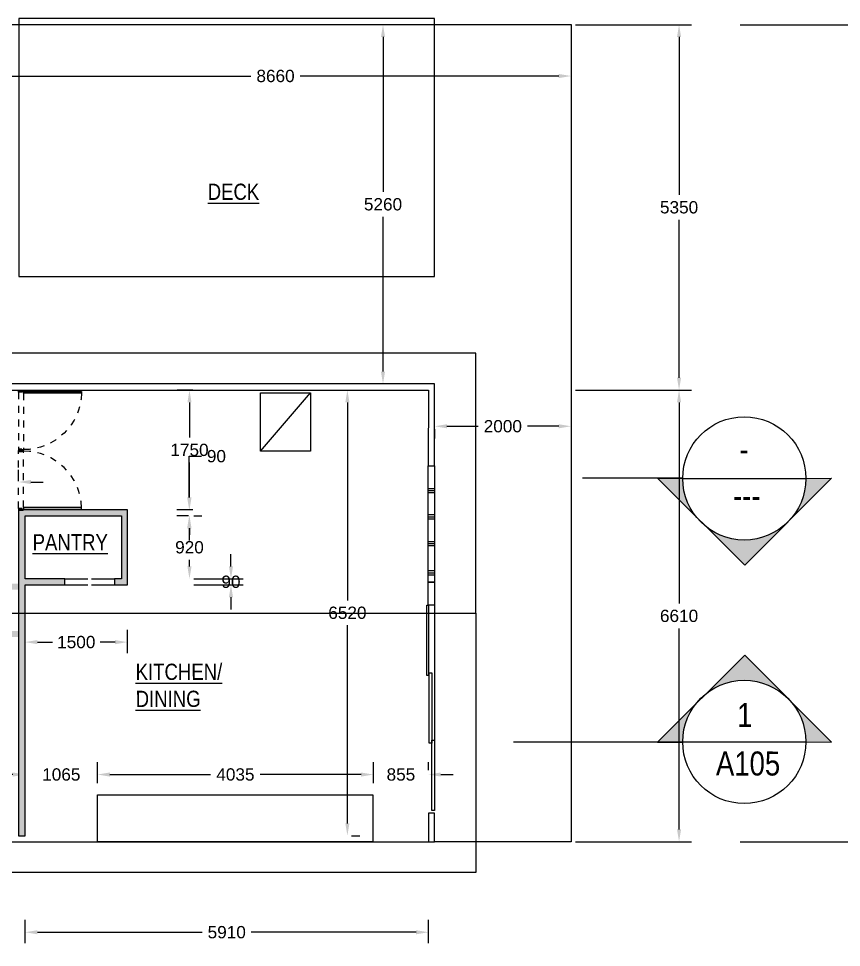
# Model space of a CAD drawing. Header units: metres. Extents: x 8 to 298, y 7 to 251.
# Drawn here: x 263.95 to 275.98, y 141.16 to 154.74 of the extents above; entities that cross this region are included whole.
import ezdxf

# ---------------------------------------------------------------- set-up
doc = ezdxf.new("R2010")
doc.units = ezdxf.units.M
doc.header["$MEASUREMENT"] = 0
for name, pattern in [('ACAD_ISO08W100', [36, 24, -3, 6, -3]), ('DASHED', [19.05, 12.7, -6.35]), ('HIDDEN2', [0.1875, 0.125, -0.0625]), ('HIDDEN4', [0.09375, 0.0625, -0.03125]), ('JIS_02_2.0', [3, 2, -1])]:
    doc.linetypes.add(name, pattern=pattern)
for name, color, linetype in [('A-MUROS', 1, 'Continuous'), ('NUEVO DIBUJO', 2, 'Continuous'), ('OP-PROY 1', 8, 'HIDDEN4'), ('OP-PROY 2', 1, 'HIDDEN4')]:
    doc.layers.add(name, color=color, linetype=linetype)
doc.styles.get("Standard").update_dxf_attribs({"font": 'arial.ttf'})
doc.dimstyles.get("Standard").update_dxf_attribs({"dimtxt": 0.18, "dimasz": 0.18, "dimexe": 0.18, "dimexo": 0.0625, "dimgap": 0.09, "dimtad": 0, "dimtih": 1, "dimtoh": 1, "dimzin": 0, "dimdsep": 46, "dimtxsty": 'Standard', "dimcen": 0.09, "dimadec": 0, "dimazin": 0, "dimtfac": 1, "dimtofl": 0, "dimtmove": 0, "dimatfit": 3, "dimfxl": 1, "dimtolj": 1, "dimtzin": 0, "dimarcsym": 0})

# ---------------------------------------------------------------- blocks, each defined once
blk = doc.blocks.new('*D53')
at = {"layer": 'Defpoints', "color": 0, "transparency": 16777216}
for p in [(263.078, 147.961), (263.946, 147.961), (263.946, 147.961)]:
    blk.add_point(p, dxfattribs=at)
at = {"layer": 'NUEVO DIBUJO', "color": 0, "lineweight": -2, "transparency": 16777216}
for p, q in [((263.078, 148.023), (263.078, 148.141)), ((263.946, 148.023), (263.946, 148.141)), ((262.898, 147.961), (262.718, 147.961)), ((264.126, 147.961), (264.306, 147.961))]:
    blk.add_line(p, q, dxfattribs=at)
at = {"layer": 'NUEVO DIBUJO', "color": 0, "transparency": 16777216}
for points in [[(262.898, 147.991), (262.898, 147.931), (263.078, 147.961)], [(264.126, 147.991), (264.126, 147.931), (263.946, 147.961)]]:
    blk.add_solid(points, dxfattribs=at)
at = {"layer": 'NUEVO DIBUJO', "color": 0, "transparency": 16777216, "insert": (263.616, 147.961), "char_height": 0.18, "attachment_point": 5}
blk.add_mtext('\\A1;705', dxfattribs=at)
blk = doc.blocks.new('*D77')
at = {"layer": 'Defpoints', "color": 0, "transparency": 16777216}
for p in [(269.942, 141.378), (264.041, 141.156), (269.942, 141.156)]:
    blk.add_point(p, dxfattribs=at)
at = {"layer": 'NUEVO DIBUJO', "color": 0, "lineweight": -2, "transparency": 16777216}
for p, q in [((264.041, 141.219), (264.041, 141.558)), ((269.942, 141.219), (269.942, 141.558)), ((264.221, 141.378), (266.633, 141.378)), ((269.762, 141.378), (267.35, 141.378))]:
    blk.add_line(p, q, dxfattribs=at)
at = {"layer": 'NUEVO DIBUJO', "color": 0, "transparency": 16777216}
for points in [[(264.221, 141.408), (264.221, 141.348), (264.041, 141.378)], [(269.762, 141.408), (269.762, 141.348), (269.942, 141.378)]]:
    blk.add_solid(points, dxfattribs=at)
at = {"layer": 'NUEVO DIBUJO', "color": 0, "transparency": 16777216, "insert": (266.991, 141.378), "char_height": 0.18, "attachment_point": 5}
blk.add_mtext('\\A1;5910', dxfattribs=at)
blk = doc.blocks.new('*D78')
at = {"layer": 'Defpoints', "color": 0, "transparency": 16777216}
for p in [(269.136, 143.684), (269.942, 143.684), (269.942, 143.684)]:
    blk.add_point(p, dxfattribs=at)
at = {"layer": 'NUEVO DIBUJO', "color": 0, "lineweight": -2, "transparency": 16777216}
for p, q in [((269.136, 143.747), (269.136, 143.864)), ((269.942, 143.747), (269.942, 143.864)), ((268.956, 143.684), (268.776, 143.684)), ((270.122, 143.684), (270.302, 143.684))]:
    blk.add_line(p, q, dxfattribs=at)
at = {"layer": 'NUEVO DIBUJO', "color": 0, "transparency": 16777216}
for points in [[(268.956, 143.714), (268.956, 143.654), (269.136, 143.684)], [(270.122, 143.714), (270.122, 143.654), (269.942, 143.684)]]:
    blk.add_solid(points, dxfattribs=at)
at = {"layer": 'NUEVO DIBUJO', "color": 0, "transparency": 16777216, "insert": (269.539, 143.684), "char_height": 0.18, "attachment_point": 5}
blk.add_mtext('\\A1;855', dxfattribs=at)
blk = doc.blocks.new('*D79')
at = {"layer": 'Defpoints', "color": 0, "transparency": 16777216}
for p in [(264.041, 143.684), (265.101, 143.684), (265.101, 143.684)]:
    blk.add_point(p, dxfattribs=at)
at = {"layer": 'NUEVO DIBUJO', "color": 0, "lineweight": -2, "transparency": 16777216}
for p, q in [((264.041, 143.747), (264.041, 143.864)), ((265.101, 143.747), (265.101, 143.864)), ((263.861, 143.684), (263.681, 143.684)), ((265.281, 143.684), (265.461, 143.684))]:
    blk.add_line(p, q, dxfattribs=at)
at = {"layer": 'NUEVO DIBUJO', "color": 0, "transparency": 16777216}
for points in [[(263.861, 143.714), (263.861, 143.654), (264.041, 143.684)], [(265.281, 143.714), (265.281, 143.654), (265.101, 143.684)]]:
    blk.add_solid(points, dxfattribs=at)
at = {"layer": 'NUEVO DIBUJO', "color": 0, "transparency": 16777216, "insert": (264.571, 143.684), "char_height": 0.18, "attachment_point": 5}
blk.add_mtext('\\A1;1065', dxfattribs=at)
blk = doc.blocks.new('*D80')
at = {"layer": 'Defpoints', "color": 0, "transparency": 16777216}
for p in [(269.136, 143.684), (265.101, 143.497), (269.136, 143.497)]:
    blk.add_point(p, dxfattribs=at)
at = {"layer": 'NUEVO DIBUJO', "color": 0, "lineweight": -2, "transparency": 16777216}
for p, q in [((265.101, 143.56), (265.101, 143.864)), ((269.136, 143.56), (269.136, 143.864)), ((265.281, 143.684), (266.755, 143.684)), ((268.956, 143.684), (267.481, 143.684))]:
    blk.add_line(p, q, dxfattribs=at)
at = {"layer": 'NUEVO DIBUJO', "color": 0, "transparency": 16777216}
for points in [[(265.281, 143.714), (265.281, 143.654), (265.101, 143.684)], [(268.956, 143.714), (268.956, 143.654), (269.136, 143.684)]]:
    blk.add_solid(points, dxfattribs=at)
at = {"layer": 'NUEVO DIBUJO', "color": 0, "transparency": 16777216, "insert": (267.118, 143.684), "char_height": 0.18, "attachment_point": 5}
blk.add_mtext('\\A1;4035', dxfattribs=at)
blk = doc.blocks.new('*D81')
at = {"layer": 'Defpoints', "color": 0, "transparency": 16777216}
for p in [(265.538, 145.62), (264.041, 145.398), (265.538, 145.398)]:
    blk.add_point(p, dxfattribs=at)
at = {"layer": 'NUEVO DIBUJO', "color": 0, "lineweight": -2, "transparency": 16777216}
for p, q in [((264.041, 145.46), (264.041, 145.8)), ((265.538, 145.46), (265.538, 145.8)), ((264.221, 145.62), (264.44, 145.62)), ((265.358, 145.62), (265.14, 145.62))]:
    blk.add_line(p, q, dxfattribs=at)
at = {"layer": 'NUEVO DIBUJO', "color": 0, "transparency": 16777216}
for points in [[(264.221, 145.65), (264.221, 145.59), (264.041, 145.62)], [(265.358, 145.65), (265.358, 145.59), (265.538, 145.62)]]:
    blk.add_solid(points, dxfattribs=at)
at = {"layer": 'NUEVO DIBUJO', "color": 0, "transparency": 16777216, "insert": (264.79, 145.62), "char_height": 0.18, "attachment_point": 5}
blk.add_mtext('\\A1;1500', dxfattribs=at)
blk = doc.blocks.new('*D82')
at = {"layer": 'Defpoints', "color": 0, "transparency": 16777216}
for p in [(268.755, 149.306), (268.756, 149.306), (268.755, 142.79)]:
    blk.add_point(p, dxfattribs=at)
at = {"layer": 'NUEVO DIBUJO', "color": 0, "lineweight": -2, "transparency": 16777216}
for p, q in [((268.818, 149.306), (268.936, 149.306)), ((268.756, 149.126), (268.756, 146.23)), ((268.756, 142.97), (268.756, 145.866)), ((268.818, 142.79), (268.936, 142.79))]:
    blk.add_line(p, q, dxfattribs=at)
at = {"layer": 'NUEVO DIBUJO', "color": 0, "transparency": 16777216}
for points in [[(268.726, 149.126), (268.786, 149.126), (268.756, 149.306)], [(268.726, 142.97), (268.786, 142.97), (268.756, 142.79)]]:
    blk.add_solid(points, dxfattribs=at)
at = {"layer": 'NUEVO DIBUJO', "color": 0, "transparency": 16777216, "insert": (268.756, 146.048), "char_height": 0.18, "attachment_point": 5}
blk.add_mtext('\\A1;6520', dxfattribs=at)
blk = doc.blocks.new('*D83')
at = {"layer": 'Defpoints', "color": 0, "transparency": 16777216}
for p in [(266.446, 149.306), (266.56, 149.306), (266.56, 147.555)]:
    blk.add_point(p, dxfattribs=at)
at = {"layer": 'NUEVO DIBUJO', "color": 0, "lineweight": -2, "transparency": 16777216}
for p, q in [((266.497, 149.306), (266.266, 149.306)), ((266.446, 149.126), (266.446, 148.612)), ((266.446, 147.735), (266.446, 148.248)), ((266.497, 147.555), (266.266, 147.555))]:
    blk.add_line(p, q, dxfattribs=at)
at = {"layer": 'NUEVO DIBUJO', "color": 0, "transparency": 16777216}
for points in [[(266.416, 149.126), (266.476, 149.126), (266.446, 149.306)], [(266.416, 147.735), (266.476, 147.735), (266.446, 147.555)]]:
    blk.add_solid(points, dxfattribs=at)
at = {"layer": 'NUEVO DIBUJO', "color": 0, "transparency": 16777216, "insert": (266.446, 148.43), "char_height": 0.18, "attachment_point": 5}
blk.add_mtext('\\A1;1750', dxfattribs=at)
blk = doc.blocks.new('*D84')
at = {"layer": 'Defpoints', "color": 0, "transparency": 16777216}
for p in [(266.495, 147.555), (266.442, 147.466), (266.495, 147.466)]:
    blk.add_point(p, dxfattribs=at)
at = {"layer": 'NUEVO DIBUJO', "color": 0, "lineweight": -2, "transparency": 16777216}
for p, q in [((266.442, 147.735), (266.442, 148.338)), ((266.442, 148.338), (266.622, 148.338)), ((266.433, 147.555), (266.262, 147.555)), ((266.433, 147.466), (266.262, 147.466)), ((266.442, 147.286), (266.442, 147.106))]:
    blk.add_line(p, q, dxfattribs=at)
at = {"layer": 'NUEVO DIBUJO', "color": 0, "transparency": 16777216}
for points in [[(266.412, 147.735), (266.472, 147.735), (266.442, 147.555)], [(266.412, 147.286), (266.472, 147.286), (266.442, 147.466)]]:
    blk.add_solid(points, dxfattribs=at)
at = {"layer": 'NUEVO DIBUJO', "color": 0, "transparency": 16777216, "insert": (266.84, 148.338), "char_height": 0.18, "attachment_point": 5}
blk.add_mtext('\\A1;90', dxfattribs=at)
blk = doc.blocks.new('*D91')
at = {"layer": 'Defpoints', "color": 0, "transparency": 16777216}
for p in [(266.446, 147.466), (266.446, 146.546), (266.446, 146.546)]:
    blk.add_point(p, dxfattribs=at)
at = {"layer": 'NUEVO DIBUJO', "color": 0, "lineweight": -2, "transparency": 16777216}
for p, q in [((266.508, 147.466), (266.626, 147.466)), ((266.446, 147.286), (266.446, 147.188)), ((266.446, 146.726), (266.446, 146.824)), ((266.508, 146.546), (266.626, 146.546))]:
    blk.add_line(p, q, dxfattribs=at)
at = {"layer": 'NUEVO DIBUJO', "color": 0, "transparency": 16777216}
for points in [[(266.416, 147.286), (266.476, 147.286), (266.446, 147.466)], [(266.416, 146.726), (266.476, 146.726), (266.446, 146.546)]]:
    blk.add_solid(points, dxfattribs=at)
at = {"layer": 'NUEVO DIBUJO', "color": 0, "transparency": 16777216, "insert": (266.446, 147.006), "char_height": 0.18, "attachment_point": 5}
blk.add_mtext('\\A1;920', dxfattribs=at)
blk = doc.blocks.new('*D92')
at = {"layer": 'Defpoints', "color": 0, "transparency": 16777216}
for p in [(266.446, 146.546), (266.446, 146.457), (267.053, 146.457)]:
    blk.add_point(p, dxfattribs=at)
at = {"layer": 'NUEVO DIBUJO', "color": 0, "lineweight": -2, "transparency": 16777216}
for p, q in [((267.053, 146.726), (267.053, 146.906)), ((266.508, 146.546), (267.233, 146.546)), ((266.508, 146.457), (267.233, 146.457)), ((267.053, 146.277), (267.053, 146.097))]:
    blk.add_line(p, q, dxfattribs=at)
at = {"layer": 'NUEVO DIBUJO', "color": 0, "transparency": 16777216}
for points in [[(267.023, 146.726), (267.083, 146.726), (267.053, 146.546)], [(267.023, 146.277), (267.083, 146.277), (267.053, 146.457)]]:
    blk.add_solid(points, dxfattribs=at)
at = {"layer": 'NUEVO DIBUJO', "color": 0, "transparency": 16777216, "insert": (267.053, 146.501), "char_height": 0.18, "attachment_point": 5}
blk.add_mtext('\\A1;90', dxfattribs=at)
blk = doc.blocks.new('P-0')
for points in [[(-0.014, 1.259), (-0.047, 1.259), (-0.047, 0.1), (-0.014, 0.1)], [(-1.194, 0.01), (-1.188, 0.01), (-1.188, 0.09), (-1.194, 0.09)], [(-1.188, 0.1), (-1.174, 0.1), (-1.174, 0.062), (-1.161, 0.062), (-1.161, 0.016), (-1.161, 0), (-1.188, 0)], [(0, 0.1), (-0.014, 0.1), (-0.014, 0.062), (-0.026, 0.062), (-0.026, 0.016), (-0.026, 0), (0, 0)], [(0, 0.01), (0.006, 0.01), (0.006, 0.09), (0, 0.09)]]:
    blk.add_lwpolyline(points, close=True)
at = {"layer": 'OP-PROY 1', "linetype": 'HIDDEN4'}
blk.add_arc((-0.013, 0.1), 1.16, 91.6414, 179.9839, dxfattribs=at)
at = {"layer": 'OP-PROY 2', "linetype": 'HIDDEN2'}
for p, q in [((-0.047, 0.1), (-1.174, 0.1)), ((-0.026, 0), (-1.161, 0))]:
    blk.add_line(p, q, dxfattribs=at)
blk = doc.blocks.new('*D183')
at = {"layer": 'Defpoints', "color": 0, "transparency": 16777216}
for p in [(263.381, 154.043), (272.029, 154.043), (272.029, 153.897)]:
    blk.add_point(p, dxfattribs=at)
at = {"layer": 'NUEVO DIBUJO', "color": 0, "lineweight": -2, "transparency": 16777216}
for p, q in [((263.381, 153.98), (263.381, 153.717)), ((263.561, 153.897), (267.346, 153.897)), ((271.849, 153.897), (268.064, 153.897)), ((272.029, 153.98), (272.029, 153.717))]:
    blk.add_line(p, q, dxfattribs=at)
at = {"layer": 'NUEVO DIBUJO', "color": 0, "transparency": 16777216}
for points in [[(263.561, 153.927), (263.561, 153.867), (263.381, 153.897)], [(271.849, 153.927), (271.849, 153.867), (272.029, 153.897)]]:
    blk.add_solid(points, dxfattribs=at)
at = {"layer": 'NUEVO DIBUJO', "color": 0, "transparency": 16777216, "insert": (267.705, 153.897), "char_height": 0.18, "attachment_point": 5}
blk.add_mtext('\\A1;8660', dxfattribs=at)
blk = doc.blocks.new('*D184')
at = {"layer": 'Defpoints', "color": 0, "transparency": 16777216}
for p in [(269.277, 154.648), (269.323, 154.648), (269.323, 149.395)]:
    blk.add_point(p, dxfattribs=at)
at = {"layer": 'NUEVO DIBUJO', "color": 0, "lineweight": -2, "transparency": 16777216}
for p, q in [((269.26, 154.648), (269.097, 154.648)), ((269.277, 154.468), (269.277, 152.203)), ((269.277, 149.575), (269.277, 151.84)), ((269.26, 149.395), (269.097, 149.395))]:
    blk.add_line(p, q, dxfattribs=at)
at = {"layer": 'NUEVO DIBUJO', "color": 0, "transparency": 16777216}
for points in [[(269.247, 154.468), (269.307, 154.468), (269.277, 154.648)], [(269.247, 149.575), (269.307, 149.575), (269.277, 149.395)]]:
    blk.add_solid(points, dxfattribs=at)
at = {"layer": 'NUEVO DIBUJO', "color": 0, "transparency": 16777216, "insert": (269.277, 152.021), "char_height": 0.18, "attachment_point": 5}
blk.add_mtext('\\A1;5260', dxfattribs=at)
blk = doc.blocks.new('*D173')
at = {"layer": 'Defpoints', "color": 0, "transparency": 16777216}
for p in [(270.031, 148.795), (272.029, 148.795), (272.029, 148.776)]:
    blk.add_point(p, dxfattribs=at)
at = {"layer": 'NUEVO DIBUJO', "color": 0, "lineweight": -2, "transparency": 16777216}
for p, q in [((270.031, 148.733), (270.031, 148.596)), ((270.211, 148.776), (270.67, 148.776)), ((271.849, 148.776), (271.39, 148.776)), ((272.029, 148.733), (272.029, 148.596))]:
    blk.add_line(p, q, dxfattribs=at)
at = {"layer": 'NUEVO DIBUJO', "color": 0, "transparency": 16777216}
for points in [[(270.211, 148.806), (270.211, 148.746), (270.031, 148.776)], [(271.849, 148.806), (271.849, 148.746), (272.029, 148.776)]]:
    blk.add_solid(points, dxfattribs=at)
at = {"layer": 'NUEVO DIBUJO', "color": 0, "transparency": 16777216, "insert": (271.03, 148.776), "char_height": 0.18, "attachment_point": 5}
blk.add_mtext('\\A1;2000', dxfattribs=at)
blk = doc.blocks.new('*D174')
at = {"layer": 'Defpoints', "color": 0, "transparency": 16777216}
for p in [(272.029, 149.306), (273.608, 149.306), (272.029, 142.701)]:
    blk.add_point(p, dxfattribs=at)
at = {"layer": 'NUEVO DIBUJO', "color": 0, "lineweight": -2, "transparency": 16777216}
for p, q in [((272.092, 149.306), (273.788, 149.306)), ((273.608, 149.126), (273.608, 146.185)), ((273.608, 142.881), (273.608, 145.821)), ((272.092, 142.701), (273.788, 142.701))]:
    blk.add_line(p, q, dxfattribs=at)
at = {"layer": 'NUEVO DIBUJO', "color": 0, "transparency": 16777216}
for points in [[(273.578, 149.126), (273.638, 149.126), (273.608, 149.306)], [(273.578, 142.881), (273.638, 142.881), (273.608, 142.701)]]:
    blk.add_solid(points, dxfattribs=at)
at = {"layer": 'NUEVO DIBUJO', "color": 0, "transparency": 16777216, "insert": (273.608, 146.003), "char_height": 0.18, "attachment_point": 5}
blk.add_mtext('\\A1;6610', dxfattribs=at)
blk = doc.blocks.new('*D175')
at = {"layer": 'Defpoints', "color": 0, "transparency": 16777216}
for p in [(272.029, 154.648), (273.608, 154.648), (272.029, 149.306)]:
    blk.add_point(p, dxfattribs=at)
at = {"layer": 'NUEVO DIBUJO', "color": 0, "lineweight": -2, "transparency": 16777216}
for p, q in [((272.092, 154.648), (273.788, 154.648)), ((273.608, 154.468), (273.608, 152.159)), ((273.608, 149.486), (273.608, 151.795)), ((272.092, 149.306), (273.788, 149.306))]:
    blk.add_line(p, q, dxfattribs=at)
at = {"layer": 'NUEVO DIBUJO', "color": 0, "transparency": 16777216}
for points in [[(273.578, 154.468), (273.638, 154.468), (273.608, 154.648)], [(273.578, 149.486), (273.638, 149.486), (273.608, 149.306)]]:
    blk.add_solid(points, dxfattribs=at)
at = {"layer": 'NUEVO DIBUJO', "color": 0, "transparency": 16777216, "insert": (273.608, 151.977), "char_height": 0.18, "attachment_point": 5}
blk.add_mtext('\\A1;5350', dxfattribs=at)
blk = doc.blocks.new('*D37')
at = {"layer": 'Defpoints', "color": 0, "transparency": 16777216}
for p in [(274.44, 154.648), (276.596, 154.648), (274.44, 142.701)]:
    blk.add_point(p, dxfattribs=at)
at = {"layer": 'NUEVO DIBUJO', "color": 0, "lineweight": -2, "transparency": 16777216}
for p, q in [((274.502, 154.648), (276.776, 154.648)), ((276.596, 154.468), (276.596, 148.857)), ((276.596, 142.881), (276.596, 148.493)), ((274.502, 142.701), (276.776, 142.701))]:
    blk.add_line(p, q, dxfattribs=at)
at = {"layer": 'NUEVO DIBUJO', "color": 0, "transparency": 16777216}
for points in [[(276.566, 154.468), (276.626, 154.468), (276.596, 154.648)], [(276.566, 142.881), (276.626, 142.881), (276.596, 142.701)]]:
    blk.add_solid(points, dxfattribs=at)
at = {"layer": 'NUEVO DIBUJO', "color": 0, "transparency": 16777216, "insert": (276.596, 148.675), "char_height": 0.18, "attachment_point": 5}
blk.add_mtext('\\A1;12050', dxfattribs=at)

msp = doc.modelspace()

# ---------------------------------------------------------------- hatches: boundary and pattern name
at = {"layer": 'A-MUROS'}
h = msp.add_hatch(color=256, dxfattribs=at)
h.dxf.hatch_style = 1
h.paths.add_polyline_path([(264.0410276, 142.7898772), (264.0410276, 146.4570598), (264.6246474, 146.4570598), (264.6246474, 146.5459366), (264.0410276, 146.5459366), (264.0410276, 147.4660296), (265.4495686, 147.4660296), (265.4495686, 146.5459366), (265.3479522, 146.5459366), (265.3479522, 146.4570598), (265.5384455, 146.4570598), (265.5384455, 147.5547566), (263.9458559, 147.5547566), (263.9458559, 142.7898772)])
edge = h.paths.add_edge_path()
edge.add_line((263.9458559, 146.3872172), (262.0424221, 146.3872172))
edge.add_line((262.0424221, 146.3872172), (262.0424221, 145.7845631))
edge.add_line((262.0424221, 145.7845631), (263.9458559, 145.7845631))
edge.add_line((263.9458559, 145.7845631), (263.9458559, 145.6958361))
edge.add_line((263.9458559, 145.6958361), (261.9471005, 145.6958361))
edge.add_line((261.9471005, 145.6958361), (261.9471005, 146.3872172))
edge.add_line((261.9471005, 146.3872172), (261.8267495, 146.3872172))
edge.add_line((261.8267495, 146.3872172), (261.8267495, 146.4760941))
edge.add_line((261.8267495, 146.4760941), (263.9458559, 146.4760941))
at = {"layer": 'NUEVO DIBUJO'}
h = msp.add_hatch(color=3, dxfattribs=at)
h.dxf.hatch_style = 1
h.paths.add_polyline_path([(275.2334248, 147.4128703), (275.8372451, 148.0166196), (275.4628321, 148.0103244, -0.183582479)])
h.paths.add_polyline_path([(274.0168414, 147.2962057), (274.5680901, 146.7476138), (275.1624674, 147.3419213, -0.3592237821)])
h.paths.add_polyline_path([(273.6610567, 148.0166196), (273.2929386, 148.0166196), (273.8473198, 147.4649103, -0.1660457928)])
h = msp.add_hatch(color=3, dxfattribs=at)
h.dxf.hatch_style = 1
h.paths.add_polyline_path([(275.4628321, 144.1643762), (275.8372451, 144.1580811), (275.2334248, 144.7618304, -0.183582479)])
h.paths.add_polyline_path([(275.1624674, 144.8327794), (274.5680901, 145.4270869), (274.0168414, 144.8784949, -0.3592237821)])
h.paths.add_polyline_path([(273.8473198, 144.7097904), (273.2929386, 144.1580811), (273.6610567, 144.1580811, -0.1660457928)])

# ---------------------------------------------------------------- linework, layer by layer
at = {"color": 2}
msp.add_line((273.6610357, 148.0166196), (272.1964163, 148.0166196), dxfattribs=at)
at = {"color": 0}
for p, q in [((273.6610357, 148.0166196), (273.2929386, 148.0166196)), ((273.6610357, 148.0166196), (273.2929386, 148.0166196)), ((275.4628532, 148.0103248), (275.4628532, 148.0103248)), ((273.6610357, 144.1580811), (273.2929386, 144.1580811)), ((273.6610357, 144.1580811), (273.2929386, 144.1580811))]:
    msp.add_line(p, q, dxfattribs=at)
at = {"color": 3}
for p, q in [((273.6610512, 148.0134722), (275.4628376, 148.0134722)), ((273.6610357, 144.1580811), (271.1882255, 144.1580811)), ((273.6610512, 144.1612285), (275.4628376, 144.1612285)), ((275.4628532, 144.1643759), (275.4628532, 144.1643759))]:
    msp.add_line(p, q, dxfattribs=at)
for points in [[(275.4628532, 148.0103248), (275.8372451, 148.0166196), (274.5680901, 146.7476138), (273.2929386, 148.0166196), (273.667202, 148.0166196)], [(275.4628532, 144.1643759), (275.8372451, 144.1580811), (274.5680901, 145.4270869), (273.2929386, 144.1580811), (273.667202, 144.1580811)]]:
    msp.add_lwpolyline(points, dxfattribs=at)
for centre in [(274.5619444, 148.0134722), (274.5619444, 144.1612285)]:
    msp.add_circle(centre, 0.9008932, dxfattribs=at)
at = {"layer": 'A-MUROS', "color": 4}
for p, q in [((270.0305493, 148.1954794), (270.0305493, 144.1856787)), ((269.9353776, 147.8347661), (270.0305493, 147.8347661)), ((269.9353776, 147.4517463), (270.0305493, 147.4517463)), ((269.9353776, 147.0598182), (270.0305493, 147.0598182)), ((269.9353776, 146.6322603), (270.0305493, 146.6322603))]:
    msp.add_line(p, q, dxfattribs=at)
at = {"layer": 'A-MUROS'}
for points in [[(263.2859489, 149.5406226), (263.2859489, 149.3057658), (269.9418223, 149.3057658), (269.9353776, 148.1954794), (270.0305493, 148.1954794), (270.0305493, 149.3946427), (263.3811206, 149.3946427), (263.3811206, 149.5406226), (263.2859489, 149.5406226)], [(264.0410276, 142.7898772), (264.0410276, 146.4570598), (264.6246474, 146.4570598), (264.6246474, 146.5459366), (264.0410276, 146.5459366), (264.0410276, 147.4660296), (265.4495686, 147.4660296), (265.4495686, 146.5459366), (265.3479522, 146.5459366), (265.3479522, 146.4570598), (265.5384455, 146.4570598), (265.5384455, 147.5547566), (263.9458559, 147.5547566), (263.9458559, 142.7898772), (264.0410276, 142.7898772)], [(270.0305493, 142.7010003), (270.0305493, 143.1196059), (269.9418223, 143.1196059), (269.9418223, 142.7010003)]]:
    msp.add_lwpolyline(points, dxfattribs=at)
at = {"layer": 'A-MUROS', "color": 4}
for points in [[(269.9353776, 148.1954794), (270.0305493, 148.1954794), (270.0305493, 146.4951284), (269.9353776, 146.4951284)], [(269.9353776, 147.8677465), (270.0305493, 147.8677465), (270.0305493, 147.8017856), (269.9353776, 147.8017856)], [(269.9353776, 147.4847267), (270.0305493, 147.4847267), (270.0305493, 147.4187659), (269.9353776, 147.4187659)], [(269.9353776, 147.0927986), (270.0305493, 147.0927986), (270.0305493, 147.0268377), (269.9353776, 147.0268377)], [(269.9353776, 146.6652408), (270.0305493, 146.6652408), (270.0305493, 146.5992799), (269.9353776, 146.5992799)]]:
    msp.add_lwpolyline(points, close=True, dxfattribs=at)
at = {"layer": 'A-MUROS'}
for points in [[(269.9353776, 146.4951284), (270.0305493, 146.4951284), (270.0305493, 146.1588052), (269.9353776, 146.1588052)], [(269.9163433, 146.1588052), (269.9418223, 146.1588052), (269.9418223, 145.1311008), (269.9163433, 145.1311008)], [(269.954412, 145.1691695), (269.9923308, 145.1691695), (269.9923308, 144.1411653), (269.954412, 144.1411653)], [(269.9923308, 144.1856787), (270.0305493, 144.1856787), (270.0305493, 143.1578244), (269.9923308, 143.1578244)]]:
    msp.add_lwpolyline(points, close=True, dxfattribs=at)
at = {"layer": 'NUEVO DIBUJO', "color": 2, "linetype": 'DASHED'}
for p, q in [((270.0305493, 149.8453218), (263.8253551, 149.8453218)), ((270.6332035, 149.8453218), (270.0305493, 149.8453218)), ((270.6332035, 146.0445991), (270.6332035, 149.8453218)), ((260.39058, 146.0425005), (270.6332035, 146.0445991)), ((270.6332035, 146.0445991), (270.6332035, 142.2506209))]:
    msp.add_line(p, q, dxfattribs=at)
at = {"layer": 'NUEVO DIBUJO', "color": 2, "linetype": 'JIS_02_2.0'}
msp.add_line((267.4854203, 148.413113), (268.2180357, 149.2644349), dxfattribs=at)
at = {"layer": 'NUEVO DIBUJO', "color": 2}
for p, q in [((264.6246474, 146.5459366), (264.9604872, 146.5459366)), ((265.0121124, 146.5459366), (265.3479522, 146.5459366)), ((264.6246474, 146.4570598), (264.9604872, 146.4570598)), ((265.0121124, 146.4570598), (265.3479522, 146.4570598))]:
    msp.add_line(p, q, dxfattribs=at)
at = {"layer": 'NUEVO DIBUJO', "color": 1, "linetype": 'ACAD_ISO08W100', "lineweight": 30}
msp.add_line((255.6216152, 142.7010003), (270.0305493, 142.7010003), dxfattribs=at)
at = {"layer": 'NUEVO DIBUJO', "color": 2, "linetype": 'ACAD_ISO08W100'}
msp.add_line((270.6332035, 142.2506209), (251.947943, 142.2506209), dxfattribs=at)
at = {"layer": 'NUEVO DIBUJO', "color": 2, "linetype": 'DASHED'}
msp.add_lwpolyline([(263.9521507, 150.9681979), (270.0305493, 150.9681979), (270.0305493, 154.7371468), (263.9521507, 154.7371468)], close=True, dxfattribs=at)
msp.add_lwpolyline([(263.9521507, 150.9681979), (270.0305493, 150.9681979), (270.0305493, 154.7371468), (263.9521507, 154.7371468)], close=True, dxfattribs=at)
msp.add_lwpolyline([(263.3811206, 154.6482699), (272.029005, 154.6482699), (272.029005, 142.7010003), (270.0305493, 142.7010003)], dxfattribs=at)
at = {"layer": 'NUEVO DIBUJO', "color": 2, "linetype": 'JIS_02_2.0'}
msp.add_lwpolyline([(267.4854203, 149.2644349), (268.2180357, 149.2644349), (268.2180357, 148.413113), (267.4854203, 148.413113)], close=True, dxfattribs=at)
at = {"layer": 'NUEVO DIBUJO', "color": 2}
msp.add_lwpolyline([(265.1005058, 143.3862365), (269.1263433, 143.3862365), (269.1263433, 142.7010003), (265.1005058, 142.7010003)], close=True, dxfattribs=at)

# ---------------------------------------------------------------- block references
at = {"yscale": 0.7315987342206418, "zscale": 0.7315987342206418, "rotation": 270}
for p, xscale in [((263.9458559, 149.2927979), -0.7315987342206418), ((263.9458559, 147.5547566), 0.7315987342206418)]:
    msp.add_blockref('P-0', p, dxfattribs=dict(at, xscale=xscale))

# ---------------------------------------------------------------- texts
at = {"layer": 'NUEVO DIBUJO', "linetype": 'ByBlock', "char_height": 0.237109014, "attachment_point": 1, "rotation": 0.05406191}
for s, width, insert in [('\\pxql;{\\fArial Narrow|b0|i0|c0|p34;\\LDECK}', 3.528696202, (266.7124568, 152.3228608)), ('\\pxql;{\\fArial Narrow|b0|i0|c0|p34;\\LPANTRY}', 1.880817468, (264.1514079, 147.198428)), ('\\pxql;{\\fArial Narrow|b0|i0|c0|p34;\\LKITCHEN/\\PDINING}', 3.528696202, (265.6580433, 145.3041833))]:
    msp.add_mtext_dynamic_manual_height_columns(s, width=width, gutter_width=1.1855451, heights=[0], dxfattribs=dict(at, insert=insert))
at = {"layer": 'NUEVO DIBUJO', "color": 3, "linetype": 'ByBlock', "char_height": 0.351519711, "attachment_point": 7, "rotation": 359.94593809}
for s, width, gutter_width, insert in [('{\\fArial Narrow|b0|i0|c0|p34;-}', 2.849665571, 1.1855451, (274.4912823, 148.2624153)), ('{\\fArial Narrow|b0|i0|c0|p34;---}', 2.849665571, 1.1855451, (274.3971439, 147.5842418)), ('{\\fArial Narrow|b0|i0|c0|p34;1}', 2.849665571, 1.1855451, (274.4576116, 144.3789275)), ('{\\fArial Narrow|b0|i0|c0|p34;A105}', 4.224696479, 1.7575986, (274.1469899, 143.6650809))]:
    msp.add_mtext_dynamic_manual_height_columns(s, width=width, gutter_width=gutter_width, heights=[0], dxfattribs=dict(at, insert=insert))

# ---------------------------------------------------------------- dimensions: what is measured, and where the dimension line sits
at = {"layer": 'NUEVO DIBUJO', "color": 2}
for base, p1, p2, text, picture, middle in [((269.2772027, 154.6482699), (269.3226934, 149.3946427), (269.3226934, 154.6482699), '5260', '*D184', (269.2772027, 152.0214563)), ((273.6077875, 154.6482699), (272.029005, 149.3057658), (272.029005, 154.6482699), '5350', '*D175', (273.6077875, 151.9770179)), ((276.5956129, 154.6482699), (274.4398281, 142.7010003), (274.4398281, 154.6482699), '12050', '*D37', (276.5956129, 148.6746351)), ((266.445649, 149.3057658), (266.55993, 147.5547566), (266.55993, 149.3057658), '1750', '*D83', (266.445649, 148.4302612)), ((268.755917, 149.3057658), (268.7552487, 142.7898772), (268.7552487, 149.3057658), '6520', '*D82', (268.755917, 146.0478215)), ((273.6077875, 149.3057658), (272.029005, 142.7010003), (272.029005, 149.3057658), '6610', '*D174', (273.6077875, 146.003383)), ((266.445649, 146.5459366), (266.445649, 147.4660296), (266.445649, 146.5459366), '920', '*D91', (266.445649, 147.0059831))]:
    dim = msp.add_linear_dim(base=base, p1=p1, p2=p2, angle=90, text=text, dimstyle='Standard', dxfattribs=at)
    dim.commit()
    dim.dimension.update_dxf_attribs({"geometry": picture, "text_midpoint": middle})
for base, p1, p2, text, picture, middle in [((272.029005, 153.8974531), (263.3811206, 154.0427422), (272.029005, 154.0427422), '8660', '*D183', (267.7050628, 153.8974531)), ((272.029005, 148.7758443), (270.0305493, 148.795061), (272.029005, 148.795061), '2000', '*D173', (271.0297772, 148.7758443)), ((265.1005058, 143.6843412), (264.0410276, 143.6843412), (265.1005058, 143.6843412), '1065', '*D79', (264.5707667, 143.6843412)), ((269.1357856, 143.6843412), (265.1005058, 143.4972202), (269.1357856, 143.4972202), '4035', '*D80', (267.1181457, 143.6843412)), ((269.9418223, 143.6843412), (269.1357856, 143.6843412), (269.9418223, 143.6843412), '855', '*D78', (269.538804, 143.6843412)), ((269.9418223, 141.3782627), (264.0410276, 141.1561455), (269.9418223, 141.1561455), '5910', '*D77', (266.991425, 141.3782627))]:
    dim = msp.add_linear_dim(base=base, p1=p1, p2=p2, text=text, dimstyle='Standard', dxfattribs=at)
    dim.commit()
    dim.dimension.update_dxf_attribs({"geometry": picture, "text_midpoint": middle})
for base, p1, p2, picture, middle in [((266.4415474, 147.4660296), (266.4952202, 147.5547566), (266.4952202, 147.4660296), '*D84', (266.8401626, 148.3377136)), ((267.0533068, 146.4570598), (266.445649, 146.5459366), (266.445649, 146.4570598), '*D92', (267.0533068, 146.5014982))]:
    dim = msp.add_linear_dim(base=base, p1=p1, p2=p2, angle=90, text='90', dimstyle='Standard', dxfattribs=at)
    dim.commit()
    dim.dimension.update_dxf_attribs({"geometry": picture, "text_midpoint": middle, "dimtype": 160})
dim = msp.add_linear_dim(base=(263.9458559, 147.9609224), p1=(263.0778826, 147.9609224), p2=(263.9458559, 147.9609224), text='705', dimstyle='Standard', dxfattribs=at)
dim.commit()
dim.dimension.update_dxf_attribs({"geometry": '*D53', "text_midpoint": (263.6159024, 147.9609224), "dimtype": 160})
at = {"layer": 'NUEVO DIBUJO', "color": 1}
dim = msp.add_linear_dim(base=(265.5384455, 145.6195489), p1=(264.0410276, 145.3975815), p2=(265.5384455, 145.3975815), text='1500', dimstyle='Standard', dxfattribs=at)
dim.commit()
dim.dimension.update_dxf_attribs({"geometry": '*D81', "text_midpoint": (264.7897366, 145.6195489)})

doc.saveas('drawing.dxf')
